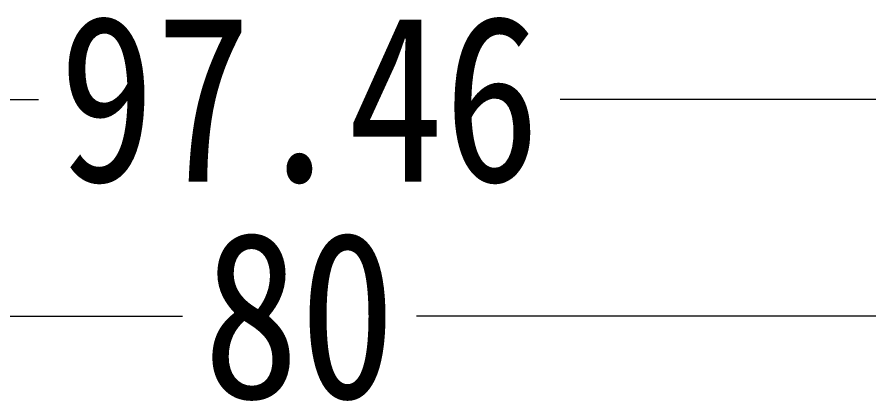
# Model space of a CAD drawing. Header units: millimetres. Extents: x 1786 to 4339, y -2795 to -1928.
# Drawn here: x 4127.16 to 4152.75, y -2576.62 to -2565.1 of the extents above; entities that cross this region are included whole.
import ezdxf

# ---------------------------------------------------------------- set-up
doc = ezdxf.new("R2010")
doc.units = ezdxf.units.MM
doc.layers.add('dim', color=3, linetype='Continuous', lineweight=9)
doc.styles.add('FFS', font='SIMFANG.TTF', dxfattribs={"width": 0.85})
doc.dimstyles.new('YanXiu', dxfattribs={"dimtxt": 2.5, "dimasz": 2.2, "dimexe": 1, "dimexo": 0.6, "dimgap": 0.66, "dimtad": 0, "dimzin": 9, "dimdsep": 46, "dimtxsty": 'FFS', "dimblk": 'CLOSEDBLANK', "dimcen": 0, "dimclrd": 256, "dimclre": 131, "dimclrt": 42, "dimazin": 2, "dimtfac": 1, "dimtofl": 0, "dimtmove": 0, "dimatfit": 3, "dimldrblk": 'CLOSEDBLANK', "dimfxl": 1, "dimlwd": 5, "dimlwe": 5, "dimarcsym": 0})

# ---------------------------------------------------------------- blocks, each defined once
blk = doc.blocks.new('_ClosedBlank')
at = {"color": 0, "linetype": 'ByBlock', "lineweight": -2}
for p, q in [((-1, 0.1667), (0, 0)), ((-1, 0.1667), (-1, -0.1667)), ((0, 0), (-1, -0.1667))]:
    blk.add_line(p, q, dxfattribs=at)
blk = doc.blocks.new('*D167')
at = {"layer": 'Defpoints', "color": 0}
for p in [(4691.71, -2567.576), (4594.25, -2601.768), (4691.71, -2601.768)]:
    blk.add_point(p, dxfattribs=at)
at = {"layer": 'dim', "color": 131, "lineweight": 5}
for p, q in [((4594.25, -2600.769), (4594.25, -2566.577)), ((4691.71, -2600.769), (4691.71, -2566.577))]:
    blk.add_line(p, q, dxfattribs=at)
at = {"layer": 'dim', "lineweight": 5}
for p, q in [((4598.25, -2567.576), (4635.146, -2567.576)), ((4687.71, -2567.576), (4650.814, -2567.576))]:
    blk.add_line(p, q, dxfattribs=at)
at = {"layer": 'dim', "lineweight": 5, "xscale": 4, "yscale": 4, "zscale": 4, "rotation": 180}
blk.add_blockref('_ClosedBlank', (4594.25, -2567.576), dxfattribs=at)
at = {"layer": 'dim', "lineweight": 5, "xscale": 4, "yscale": 4, "zscale": 4}
blk.add_blockref('_ClosedBlank', (4691.71, -2567.576), dxfattribs=at)
at = {"layer": 'dim', "color": 42, "insert": (4642.98, -2567.576), "char_height": 5, "attachment_point": 5, "style": 'FFS'}
blk.add_mtext('97.46', dxfattribs=at)
blk = doc.blocks.new('*D168')
at = {"layer": 'Defpoints', "color": 0}
for p in [(4682.98, -2574.076), (4602.98, -2585.368, 0), (4682.98, -2585.368, 0)]:
    blk.add_point(p, dxfattribs=at)
at = {"layer": 'dim', "color": 131, "lineweight": 5}
for p, q in [((4602.98, -2584.369), (4602.98, -2573.077)), ((4682.98, -2584.369), (4682.98, -2573.077))]:
    blk.add_line(p, q, dxfattribs=at)
at = {"layer": 'dim', "lineweight": 5}
for p, q in [((4606.98, -2574.076), (4639.465, -2574.076)), ((4678.98, -2574.076), (4646.495, -2574.076))]:
    blk.add_line(p, q, dxfattribs=at)
at = {"layer": 'dim', "lineweight": 5, "xscale": 4, "yscale": 4, "zscale": 4, "rotation": 180}
blk.add_blockref('_ClosedBlank', (4602.98, -2574.076), dxfattribs=at)
at = {"layer": 'dim', "lineweight": 5, "xscale": 4, "yscale": 4, "zscale": 4}
blk.add_blockref('_ClosedBlank', (4682.98, -2574.076), dxfattribs=at)
at = {"layer": 'dim', "color": 42, "insert": (4642.98, -2574.076), "char_height": 5, "attachment_point": 5, "style": 'FFS'}
blk.add_mtext('80', dxfattribs=at)
blk = doc.blocks.new('*u195')
at = {"layer": 'dim'}
for base, p1, p2, picture, middle in [((48.73, 96.939, 0), (-48.73, 62.748, 0), (48.73, 62.748, 0), '*D167', (0, 96.939, 0)), ((40, 90.439, 0), (-40, 79.148), (40, 79.148), '*D168', (0, 90.439, 0))]:
    dim = blk.add_linear_dim(base=base, p1=p1, p2=p2, dimstyle='YanXiu', override={"dimtxt": 5, "dimasz": 4, "dimexe": 0.9995, "dimexo": 0.9995, "dimgap": 0.9995, "dimzin": 8}, dxfattribs=at)
    dim.commit()
    dim.dimension.update_dxf_attribs({"geometry": picture, "text_midpoint": middle, "insert": (-4642.98, 2664.516)})
blk = doc.blocks.new('*u211')
blk.add_blockref('*u195', (28.796, 130.653))

msp = doc.modelspace()

# ---------------------------------------------------------------- block references
msp.add_blockref('*u211', (4106.846, -2795.168))

doc.saveas('drawing.dxf')
